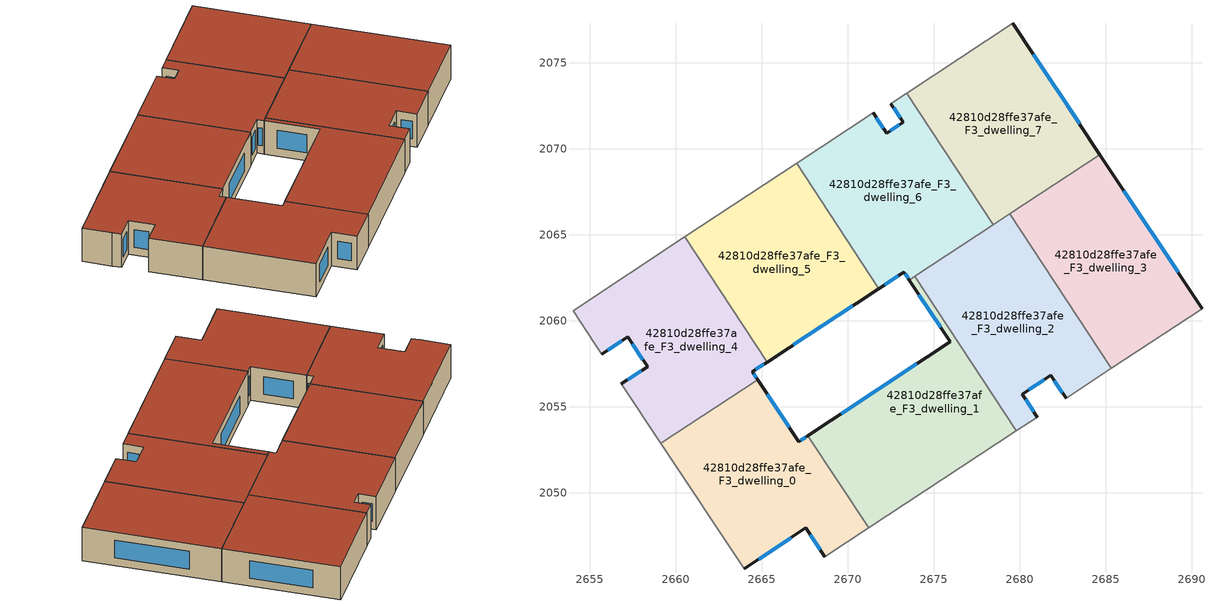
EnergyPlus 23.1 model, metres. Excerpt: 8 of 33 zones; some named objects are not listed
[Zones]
42810d28ffe37afe_F3_dwelling_0
 floor to 42810d28ffe37afe_F2_dwelling_0 (EU_floor_Construction): 2667.69,2053.33 2671.22,2047.96 2668.68,2046.29 2667.58,2047.96 2663.98,2045.59 2659.15,2052.88 2664.77,2056.58 2667.16,2052.97 z9
 wall outside (EU_wall_Construction): 2667.69,2053.33 2667.16,2052.97 2664.77,2056.58 / 2663.98,2045.59 2667.58,2047.96 2668.68,2046.29 z9:12
 wall adiabatic (EU_wall_Construction): 2659.15,2052.88 2663.98,2045.59 / 2668.68,2046.29 2671.22,2047.96 z9:12
 wall to 42810d28ffe37afe_F3_dwelling_4 (EU_wall_Construction): 2664.77,2056.58 2659.15,2052.88 z9:12
 wall to 42810d28ffe37afe_F3_dwelling_1 (EU_wall_Construction): 2671.22,2047.96 2667.69,2053.33 z9:12
 window (EU_Window_Construction): 2666.6,2053.82 2665.33,2055.73 / 2667.57,2053.24 2667.28,2053.06 / 2667.84,2047.57 2668.42,2046.68 / 2664.82,2046.15 2666.73,2047.4 z9.7:11.3
 roof outside (EU_roof_Construction): 2671.22,2047.96 2667.69,2053.33 2667.16,2052.97 2664.77,2056.58 2659.15,2052.88 2663.98,2045.59 2667.58,2047.96 2668.68,2046.29 z12
42810d28ffe37afe_F3_dwelling_1
 floor to 42810d28ffe37afe_F2_dwelling_1 (EU_floor_Construction): 2675.97,2058.78 2673.59,2062.38 2673.91,2062.59 2679.81,2053.61 2671.22,2047.96 2667.69,2053.33 z9
 wall outside (EU_wall_Construction): 2673.59,2062.38 2675.97,2058.78 2667.69,2053.33 z9:12
 wall to 42810d28ffe37afe_F3_dwelling_2 (EU_wall_Construction): 2679.81,2053.61 2673.91,2062.59 z9:12
 wall adiabatic (EU_wall_Construction): 2671.22,2047.96 2679.81,2053.61 z9:12
 wall to 42810d28ffe37afe_F3_dwelling_6 (EU_wall_Construction): 2673.91,2062.59 2673.59,2062.38 z9:12
 window (EU_Window_Construction): 2674.15,2061.53 2675.41,2059.63 / 2674.03,2057.5 2669.64,2054.61 z9.7:11.3
 roof outside (EU_roof_Construction): 2679.81,2053.61 2673.91,2062.59 2673.59,2062.38 2675.97,2058.78 2667.69,2053.33 2671.22,2047.96 z12
42810d28ffe37afe_F3_dwelling_2
 floor to 42810d28ffe37afe_F2_dwelling_2 (EU_floor_Construction): 2679.42,2066.22 2685.33,2057.24 2682.7,2055.51 2681.82,2056.84 2680.15,2055.75 2681.03,2054.41 2679.81,2053.61 2673.91,2062.59 z9
 wall outside (EU_wall_Construction): 2681.03,2054.41 2680.15,2055.75 2681.82,2056.84 2682.7,2055.51 z9:12
 wall to 42810d28ffe37afe_F3_dwelling_3 (EU_wall_Construction): 2685.33,2057.24 2679.42,2066.22 z9:12
 wall adiabatic (EU_wall_Construction): 2682.7,2055.51 2685.33,2057.24 / 2679.81,2053.61 2681.03,2054.41 z9:12
 wall to 42810d28ffe37afe_F3_dwelling_6 (EU_wall_Construction): 2678.48,2065.6 2673.91,2062.59 z9:12
 wall to 42810d28ffe37afe_F3_dwelling_7 (EU_wall_Construction): 2679.42,2066.22 2678.48,2065.6 z9:12
 window (EU_Window_Construction): 2682.03,2056.53 2682.5,2055.83 / 2680.54,2056 2681.43,2056.58 / 2680.82,2054.72 2680.35,2055.43 z9.7:11.3
 roof outside (EU_roof_Construction): 2682.7,2055.51 2685.33,2057.24 2679.42,2066.22 2673.91,2062.59 2679.81,2053.61 2681.03,2054.41 2680.15,2055.75 2681.82,2056.84 z12
42810d28ffe37afe_F3_dwelling_3
 floor to 42810d28ffe37afe_F2_dwelling_3 (EU_floor_Construction): 2684.67,2069.67 2690.61,2060.71 2685.33,2057.24 2679.42,2066.22 z9
 wall outside (EU_wall_Construction): 2690.61,2060.71 2684.67,2069.67 z9:12
 wall adiabatic (EU_wall_Construction): 2685.33,2057.24 2690.61,2060.71 z9:12
 wall to 42810d28ffe37afe_F3_dwelling_7 (EU_wall_Construction): 2684.67,2069.67 2679.42,2066.22 z9:12
 window (EU_Window_Construction): 2689.21,2062.82 2686.07,2067.57 z9.7:11.3
 roof outside (EU_roof_Construction): 2690.61,2060.71 2684.67,2069.67 2679.42,2066.22 2685.33,2057.24 z12
42810d28ffe37afe_F3_dwelling_4
 floor to 42810d28ffe37afe_F2_dwelling_4 (EU_floor_Construction): 2660.54,2064.89 2665.33,2057.61 2664.46,2057.04 2664.77,2056.58 2659.15,2052.88 2656.85,2056.34 2658.37,2057.34 2657.22,2059.07 2655.71,2058.07 2655.31,2058.67 2654.03,2060.6 z9
 wall outside (EU_wall_Construction): 2664.77,2056.58 2664.46,2057.04 2665.33,2057.61 / 2655.71,2058.07 2657.22,2059.07 2658.37,2057.34 2656.85,2056.34 z9:12
 wall adiabatic (EU_wall_Construction): 2660.54,2064.89 2654.03,2060.6 2655.31,2058.67 2655.71,2058.07 / 2656.85,2056.34 2659.15,2052.88 z9:12
 wall to 42810d28ffe37afe_F3_dwelling_5 (EU_wall_Construction): 2665.33,2057.61 2660.54,2064.89 z9:12
 window (EU_Window_Construction): 2664.66,2057.18 2665.12,2057.48 / 2664.7,2056.69 2664.53,2056.93 / 2658.01,2057.1 2657.21,2056.58 / 2657.49,2058.66 2658.1,2057.75 / 2656.06,2058.31 2656.86,2058.83 z9.7:11.3
 roof outside (EU_roof_Construction): 2664.77,2056.58 2664.46,2057.04 2665.33,2057.61 2660.54,2064.89 2654.03,2060.6 2655.31,2058.67 2655.71,2058.07 2657.22,2059.07 2658.37,2057.34 2656.85,2056.34 2659.15,2052.88 z12
42810d28ffe37afe_F3_dwelling_5
 floor to 42810d28ffe37afe_F2_dwelling_5 (EU_floor_Construction): 2667.04,2069.16 2671.82,2061.89 2665.33,2057.61 2660.54,2064.89 z9
 wall outside (EU_wall_Construction): 2665.33,2057.61 2671.82,2061.89 z9:12
 wall adiabatic (EU_wall_Construction): 2667.04,2069.16 2660.54,2064.89 z9:12
 wall to 42810d28ffe37afe_F3_dwelling_6 (EU_wall_Construction): 2671.82,2061.89 2667.04,2069.16 z9:12
 window (EU_Window_Construction): 2666.85,2058.62 2670.3,2060.88 z9.7:11.3
 roof outside (EU_roof_Construction): 2671.82,2061.89 2667.04,2069.16 2660.54,2064.89 2665.33,2057.61 z12
42810d28ffe37afe_F3_dwelling_6
 floor to 42810d28ffe37afe_F2_dwelling_6 (EU_floor_Construction): 2673.45,2073.25 2678.48,2065.6 2673.59,2062.38 2673.28,2062.84 2671.82,2061.89 2667.04,2069.16 2671.49,2072.09 2672.26,2070.92 2673.24,2071.56 2672.52,2072.63 z9
 wall outside (EU_wall_Construction): 2672.52,2072.63 2673.24,2071.56 2672.26,2070.92 2671.49,2072.09 / 2671.82,2061.89 2673.28,2062.84 2673.59,2062.38 z9:12
 wall adiabatic (EU_wall_Construction): 2673.45,2073.25 2672.52,2072.63 / 2671.49,2072.09 2667.04,2069.16 z9:12
 wall to 42810d28ffe37afe_F3_dwelling_7 (EU_wall_Construction): 2678.48,2065.6 2673.45,2073.25 z9:12
 window (EU_Window_Construction): 2672.69,2072.38 2673.07,2071.81 / 2673.35,2062.73 2673.51,2062.49 / 2672.17,2062.11 2672.94,2062.62 / 2672.08,2071.19 2671.67,2071.82 / 2673.01,2071.41 2672.49,2071.07 z9.7:11.3
 roof outside (EU_roof_Construction): 2678.48,2065.6 2673.45,2073.25 2672.52,2072.63 2673.24,2071.56 2672.26,2070.92 2671.49,2072.09 2667.04,2069.16 2671.82,2061.89 2673.28,2062.84 2673.59,2062.38 z12
42810d28ffe37afe_F3_dwelling_7
 floor to 42810d28ffe37afe_F2_dwelling_7 (EU_floor_Construction): 2679.62,2077.31 2684.67,2069.67 2678.48,2065.6 2673.45,2073.25 z9
 wall outside (EU_wall_Construction): 2684.67,2069.67 2679.62,2077.31 z9:12
 wall adiabatic (EU_wall_Construction): 2679.62,2077.31 2673.45,2073.25 z9:12
 window (EU_Window_Construction): 2683.49,2071.47 2680.8,2075.52 z9.7:11.3
 roof outside (EU_roof_Construction): 2684.67,2069.67 2679.62,2077.31 2673.45,2073.25 2678.48,2065.6 z12
[Building]
EU S2 Campaign: North Axis=0; Terrain=City; Solar Distribution=FullExterior
[Site:Location]
Budapest.Ferenc.Liszt.Intl.AP: Latitude=47.437; Longitude=19.256; Time Zone=1; Elevation=185
[SizingPeriod:WeatherFileDays]
AnnualSizingPeriod: Begin Month=1; Begin Day of Month=1; End Month=12; End Day of Month=31; Day of Week for Start Day=Monday; Use Weather File Daylight Saving Period=No; Use Weather File Rain and Snow Indicators=No
[MATERIAL]
EU_InternalMass_Material: Roughness=MediumRough; Thickness=0.1; Conductivity=1; Density=1800; Specific Heat=900; Thermal Absorptance=0.9; Solar Absorptance=0.7; Visible Absorptance=0.7
[MATERIAL:NOMASS] Roughness=MediumRough; Thermal Absorptance=0.9; Solar Absorptance=0.7; Visible Absorptance=0.7
Name | Thermal Resistance
EU_wall_NoMass | 0.832559
EU_roof_NoMass | 1.39638
EU_floor_NoMass | 0.872794
[WINDOWMATERIAL:SIMPLEGLAZINGSYSTEM]
EU_Window_SimpleGlazing: UFactor=2.79869; Solar Heat Gain Coefficient=0.75; Visible Transmittance=0.75
[CONSTRUCTION]
EU_wall_Construction: EU_wall_NoMass
EU_roof_Construction: EU_roof_NoMass
EU_floor_Construction: EU_floor_NoMass
EU_Window_Construction: EU_Window_SimpleGlazing
EU_InternalMass_Construction: EU_InternalMass_Material
[ZONE] Type=1; Multiplier=1; Ceiling Height=autocalculate; Floor Area=autocalculate; Part of Total Floor Area=Yes
Name | Volume
42810d28ffe37afe_F3_dwelling_0 | 203.221
42810d28ffe37afe_F3_dwelling_1 | 203.197
42810d28ffe37afe_F3_dwelling_2 | 203.249
42810d28ffe37afe_F3_dwelling_3 | 203.195
42810d28ffe37afe_F3_dwelling_4 | 203.209
42810d28ffe37afe_F3_dwelling_5 | 203.178
42810d28ffe37afe_F3_dwelling_6 | 203.208
42810d28ffe37afe_F3_dwelling_7 | 203.201
[INTERNALMASS] Construction=EU_InternalMass_Construction
Name | Zone or ZoneList | Surface Area
42810d28ffe37afe_F3_dwelling_0_EU_InternalMass | 42810d28ffe37afe_F3_dwelling_0 | 67.7404
42810d28ffe37afe_F3_dwelling_1_EU_InternalMass | 42810d28ffe37afe_F3_dwelling_1 | 67.7276
42810d28ffe37afe_F3_dwelling_2_EU_InternalMass | 42810d28ffe37afe_F3_dwelling_2 | 67.7499
42810d28ffe37afe_F3_dwelling_3_EU_InternalMass | 42810d28ffe37afe_F3_dwelling_3 | 67.7318
42810d28ffe37afe_F3_dwelling_4_EU_InternalMass | 42810d28ffe37afe_F3_dwelling_4 | 67.7364
42810d28ffe37afe_F3_dwelling_5_EU_InternalMass | 42810d28ffe37afe_F3_dwelling_5 | 67.726
42810d28ffe37afe_F3_dwelling_6_EU_InternalMass | 42810d28ffe37afe_F3_dwelling_6 | 67.736
42810d28ffe37afe_F3_dwelling_7_EU_InternalMass | 42810d28ffe37afe_F3_dwelling_7 | 67.7339
[OTHEREQUIPMENT] Fuel Type=Electricity; Design Level Calculation Method=Watts/Area; Power per Zone Floor Area=1; Fraction Latent=0; Fraction Radiant=0; Fraction Lost=0; Carbon Dioxide Generation Rate=0; EndUse Subcategory=EU_Step8_InternalGains
Name | Zone or ZoneList or Space or SpaceList | Schedule
EU_Step8_InternalGain_42810d28ffe37afe_F3_dwelling_0_f000 | 42810d28ffe37afe_F3_dwelling_0 | EU_Step8_GainSchedule_42810d28ffe37afe_F3_dwelling_0_f000
EU_Step8_InternalGain_42810d28ffe37afe_F3_dwelling_1_f000 | 42810d28ffe37afe_F3_dwelling_1 | EU_Step8_GainSchedule_42810d28ffe37afe_F3_dwelling_1_f000
EU_Step8_InternalGain_42810d28ffe37afe_F3_dwelling_2_f000 | 42810d28ffe37afe_F3_dwelling_2 | EU_Step8_GainSchedule_42810d28ffe37afe_F3_dwelling_2_f000
EU_Step8_InternalGain_42810d28ffe37afe_F3_dwelling_3_f000 | 42810d28ffe37afe_F3_dwelling_3 | EU_Step8_GainSchedule_42810d28ffe37afe_F3_dwelling_3_f000
EU_Step8_InternalGain_42810d28ffe37afe_F3_dwelling_4_f000 | 42810d28ffe37afe_F3_dwelling_4 | EU_Step8_GainSchedule_42810d28ffe37afe_F3_dwelling_4_f000
EU_Step8_InternalGain_42810d28ffe37afe_F3_dwelling_5_f000 | 42810d28ffe37afe_F3_dwelling_5 | EU_Step8_GainSchedule_42810d28ffe37afe_F3_dwelling_5_f000
EU_Step8_InternalGain_42810d28ffe37afe_F3_dwelling_6_f000 | 42810d28ffe37afe_F3_dwelling_6 | EU_Step8_GainSchedule_42810d28ffe37afe_F3_dwelling_6_f000
EU_Step8_InternalGain_42810d28ffe37afe_F3_dwelling_7_f000 | 42810d28ffe37afe_F3_dwelling_7 | EU_Step8_GainSchedule_42810d28ffe37afe_F3_dwelling_7_f000
[ZONEVENTILATION:DESIGNFLOWRATE] Schedule=EU_AlwaysOn; Design Flow Rate Calculation Method=AirChanges/Hour; Air Changes per Hour=0.475469; Ventilation Type=Natural; Fan Pressure Rise=0; Fan Total Efficiency=1; Constant Term Coefficient=1; Temperature Term Coefficient=0; Velocity Term Coefficient=0; Velocity Squared Term Coefficient=0; Minimum Indoor Temperature=-100; Maximum Indoor Temperature=100; Delta Temperature=-100; Minimum Outdoor Temperature=-100; Maximum Outdoor Temperature=100; Maximum Wind Speed=40
Name | Zone or ZoneList or Space or SpaceList
EU_ConstantAir_42810d28ffe37afe_F3_dwelling_0 | 42810d28ffe37afe_F3_dwelling_0
EU_ConstantAir_42810d28ffe37afe_F3_dwelling_1 | 42810d28ffe37afe_F3_dwelling_1
EU_ConstantAir_42810d28ffe37afe_F3_dwelling_2 | 42810d28ffe37afe_F3_dwelling_2
EU_ConstantAir_42810d28ffe37afe_F3_dwelling_3 | 42810d28ffe37afe_F3_dwelling_3
EU_ConstantAir_42810d28ffe37afe_F3_dwelling_4 | 42810d28ffe37afe_F3_dwelling_4
EU_ConstantAir_42810d28ffe37afe_F3_dwelling_5 | 42810d28ffe37afe_F3_dwelling_5
EU_ConstantAir_42810d28ffe37afe_F3_dwelling_6 | 42810d28ffe37afe_F3_dwelling_6
EU_ConstantAir_42810d28ffe37afe_F3_dwelling_7 | 42810d28ffe37afe_F3_dwelling_7
[HVACTEMPLATE:THERMOSTAT] Constant Heating Setpoint=20; Constant Cooling Setpoint=50
EU_HeatOnly_42810d28ffe37afe_F3_dwelling_5; EU_HeatOnly_42810d28ffe37afe_F3_dwelling_6; EU_HeatOnly_42810d28ffe37afe_F3_dwelling_7
[HVACTEMPLATE:ZONE:IDEALLOADSAIRSYSTEM] System Availability Schedule=EU_AlwaysOn; Maximum Heating Supply Air Temperature=50; Minimum Cooling Supply Air Temperature=13; Maximum Heating Supply Air Humidity Ratio=0.0156; Minimum Cooling Supply Air Humidity Ratio=0.0077; Heating Limit=NoLimit; Cooling Limit=NoLimit; Heating Availability Schedule=EU_AlwaysOn; Cooling Availability Schedule=EU_CoolingOff; Dehumidification Control Type=ConstantSensibleHeatRatio; Cooling Sensible Heat Ratio=0.7; Dehumidification Setpoint=60; Humidification Control Type=None; Humidification Setpoint=30; Outdoor Air Method=None; Outdoor Air Flow Rate per Person=0.00944; Outdoor Air Flow Rate per Zone Floor Area=0; Outdoor Air Flow Rate per Zone=0; Demand Controlled Ventilation Type=None; Outdoor Air Economizer Type=NoEconomizer; Heat Recovery Type=None; Sensible Heat Recovery Effectiveness=0.7; Latent Heat Recovery Effectiveness=0.65
Name | Template Thermostat
42810d28ffe37afe_F3_dwelling_0 | EU_HeatOnly_42810d28ffe37afe_F3_dwelling_0
42810d28ffe37afe_F3_dwelling_1 | EU_HeatOnly_42810d28ffe37afe_F3_dwelling_1
42810d28ffe37afe_F3_dwelling_2 | EU_HeatOnly_42810d28ffe37afe_F3_dwelling_2
42810d28ffe37afe_F3_dwelling_3 | EU_HeatOnly_42810d28ffe37afe_F3_dwelling_3
42810d28ffe37afe_F3_dwelling_4 | EU_HeatOnly_42810d28ffe37afe_F3_dwelling_4
42810d28ffe37afe_F3_dwelling_5 | EU_HeatOnly_42810d28ffe37afe_F3_dwelling_5
42810d28ffe37afe_F3_dwelling_6 | EU_HeatOnly_42810d28ffe37afe_F3_dwelling_6
42810d28ffe37afe_F3_dwelling_7 | EU_HeatOnly_42810d28ffe37afe_F3_dwelling_7
[SIZING:ZONE] Zone Cooling Design Supply Air Temperature Input Method=SupplyAirTemperature; Zone Cooling Design Supply Air Temperature=13; Zone Heating Design Supply Air Temperature Input Method=SupplyAirTemperature; Zone Heating Design Supply Air Temperature=50; Zone Cooling Design Supply Air Humidity Ratio=0.008; Zone Heating Design Supply Air Humidity Ratio=0.008; Cooling Design Air Flow Method=DesignDay; Cooling Design Air Flow Rate=0; Cooling Minimum Air Flow per Zone Floor Area=0.000762; Cooling Minimum Air Flow=0; Cooling Minimum Air Flow Fraction=0.2; Heating Design Air Flow Method=DesignDay; Heating Design Air Flow Rate=0; Heating Maximum Air Flow per Zone Floor Area=0.002032; Heating Maximum Air Flow=0.141576; Heating Maximum Air Flow Fraction=0.3; Account for Dedicated Outdoor Air System=No; Dedicated Outdoor Air System Control Strategy=NeutralSupplyAir; Dedicated Outdoor Air Low Setpoint Temperature for Design=autosize; Dedicated Outdoor Air High Setpoint Temperature for Design=autosize; Zone Load Sizing Method=Sensible Load Only No Latent Load; Zone Latent Cooling Design Supply Air Humidity Ratio Input Method=HumidityRatioDifference; Zone Cooling Design Supply Air Humidity Ratio Difference=0.005; Zone Latent Heating Design Supply Air Humidity Ratio Input Method=HumidityRatioDifference; Zone Humidification Design Supply Air Humidity Ratio Difference=0.005
42810d28ffe37afe_F3_dwelling_0; 42810d28ffe37afe_F3_dwelling_1; 42810d28ffe37afe_F3_dwelling_2; 42810d28ffe37afe_F3_dwelling_3; 42810d28ffe37afe_F3_dwelling_4; 42810d28ffe37afe_F3_dwelling_5; 42810d28ffe37afe_F3_dwelling_6; 42810d28ffe37afe_F3_dwelling_7
[SCHEDULE:CONSTANT]
Name | Hourly Value
EU_AlwaysOn | 1
EU_CoolingOff | 0
[SCHEDULE:FILE] Column Number=1; Rows to Skip at Top=0; Number of Hours of Data=8760; Column Separator=Comma; Interpolate to Timestep=No; Minutes per Item=60; Adjust Schedule for Daylight Savings=Yes
Name | File
EU_Step8_GainSchedule_42810d28ffe37afe_F3_dwelling_0_f000 | ../../schedules/42810d28ffe37afe/42810d28ffe37afe_F3_dwelling_0_f000_gain.csv
EU_Step8_GainSchedule_42810d28ffe37afe_F3_dwelling_1_f000 | ../../schedules/42810d28ffe37afe/42810d28ffe37afe_F3_dwelling_1_f000_gain.csv
EU_Step8_GainSchedule_42810d28ffe37afe_F3_dwelling_2_f000 | ../../schedules/42810d28ffe37afe/42810d28ffe37afe_F3_dwelling_2_f000_gain.csv
EU_Step8_GainSchedule_42810d28ffe37afe_F3_dwelling_3_f000 | ../../schedules/42810d28ffe37afe/42810d28ffe37afe_F3_dwelling_3_f000_gain.csv
EU_Step8_GainSchedule_42810d28ffe37afe_F3_dwelling_4_f000 | ../../schedules/42810d28ffe37afe/42810d28ffe37afe_F3_dwelling_4_f000_gain.csv
EU_Step8_GainSchedule_42810d28ffe37afe_F3_dwelling_5_f000 | ../../schedules/42810d28ffe37afe/42810d28ffe37afe_F3_dwelling_5_f000_gain.csv
EU_Step8_GainSchedule_42810d28ffe37afe_F3_dwelling_6_f000 | ../../schedules/42810d28ffe37afe/42810d28ffe37afe_F3_dwelling_6_f000_gain.csv
EU_Step8_GainSchedule_42810d28ffe37afe_F3_dwelling_7_f000 | ../../schedules/42810d28ffe37afe/42810d28ffe37afe_F3_dwelling_7_f000_gain.csv
